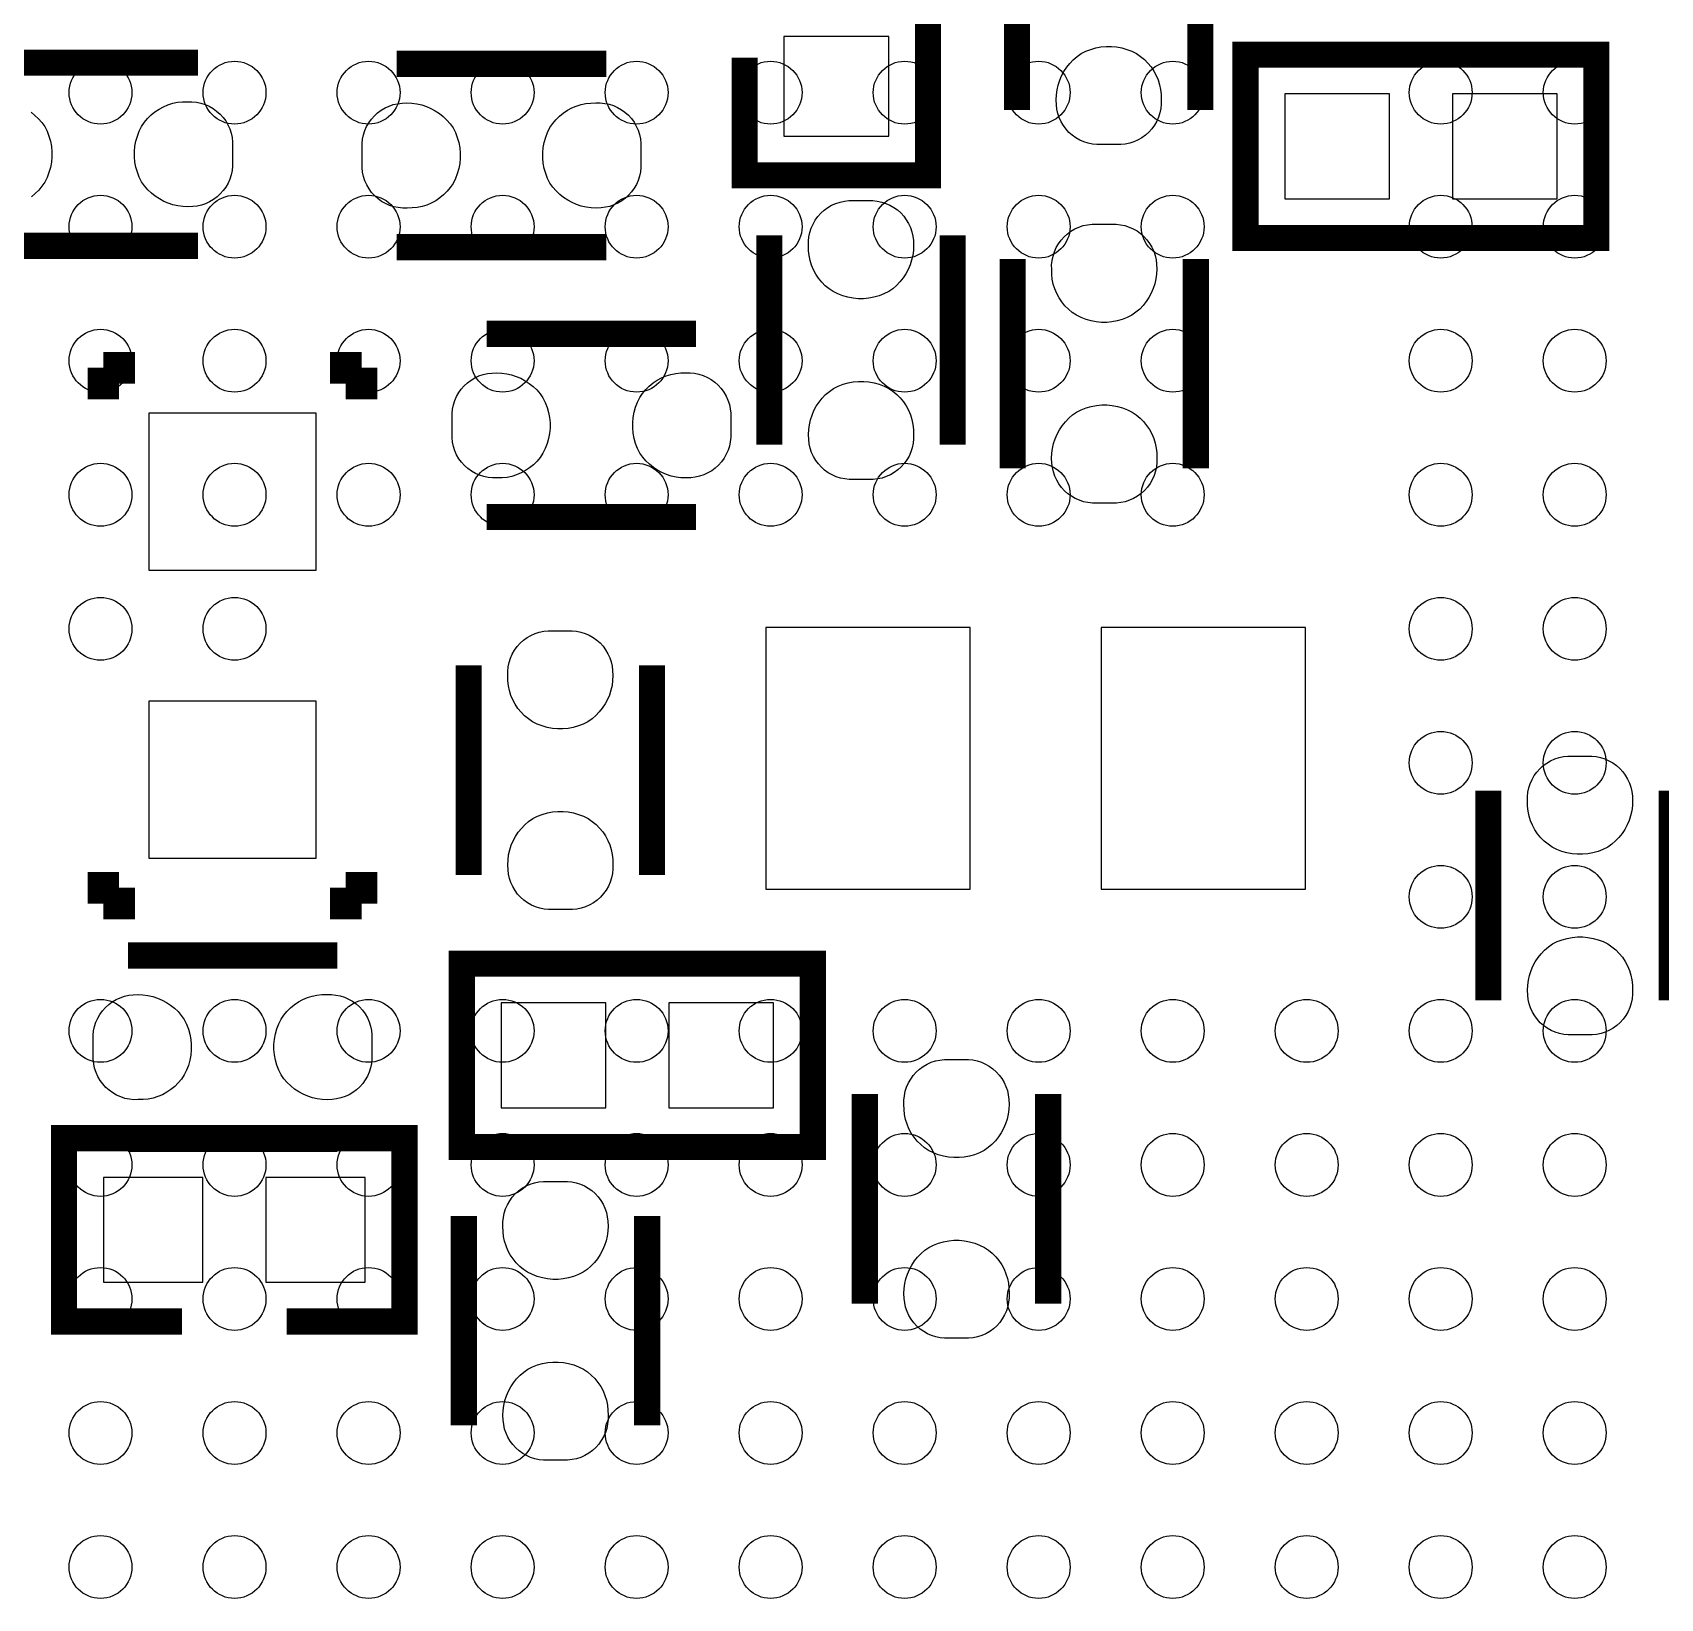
# Model space of a CAD drawing. Extents: x -0.1 to 50, y -4 to 55.
# Drawn here: x 20.35 to 28.24, y 18.42 to 26.01 of the extents above; entities that cross this region are included whole.
import ezdxf

# ---------------------------------------------------------------- set-up
doc = ezdxf.new("R2010")
doc.units = 0
for name, color, linetype in [('PG_ASSEMBLY_BOTTOM', 40, 'CONTINUOUS'), ('PIN_BOTTOM', 242, 'CONTINUOUS'), ('PIN_TOP', 84, 'CONTINUOUS')]:
    doc.layers.add(name, color=color, linetype=linetype)

msp = doc.modelspace()

# ---------------------------------------------------------------- linework, layer by layer
at = {"layer": 'PG_ASSEMBLY_BOTTOM'}
for points, const_width in [([(23.802848, 25.89149), (23.802848, 25.31999), (24.691848, 25.31999), (24.691848, 26.97099), (23.802848, 26.97099), (23.802848, 26.39949)], 0.127), ([(25.123648, 26.653236), (25.123648, 25.637236)], 0.127), ([(26.012648, 25.637236), (26.012648, 26.653236)], 0.127), ([(21.150834, 25.866852), (20.134834, 25.866852)], 0.127), ([(23.131272, 25.860756), (22.115272, 25.860756)], 0.127), ([(27.933396, 25.01646), (27.933396, 25.90546), (26.231596, 25.90546), (26.231596, 25.01646), (27.933396, 25.01646)], 0.127), ([(20.134834, 24.977852), (21.150834, 24.977852)], 0.127), ([(22.115272, 24.971756), (23.131272, 24.971756)], 0.127), ([(23.922482, 25.029414), (23.922482, 24.013414)], 0.127), ([(24.811482, 24.013414), (24.811482, 25.029414)], 0.127), ([(25.102058, 24.91486), (25.102058, 23.89886)], 0.127), ([(25.991058, 23.89886), (25.991058, 24.91486)], 0.127), ([(23.567136, 24.551894), (22.551136, 24.551894)], 0.127), ([(20.692618, 24.386794), (20.692618, 24.234394)], 0.1524), ([(20.845018, 24.386794), (20.692618, 24.386794)], 0.1524), ([(21.79193, 24.386794), (21.94433, 24.386794)], 0.1524), ([(21.94433, 24.386794), (21.94433, 24.234394)], 0.1524), ([(22.551136, 23.662894), (23.567136, 23.662894)], 0.127), ([(22.464014, 22.943566), (22.464014, 21.927566)], 0.127), ([(23.353014, 21.927566), (23.353014, 22.943566)], 0.127), ([(27.409648, 22.33549), (27.409648, 21.31949)], 0.127), ([(28.298648, 21.31949), (28.298648, 22.33549)], 0.127), ([(20.692618, 21.788882), (20.692618, 21.941282)], 0.1524), ([(21.94433, 21.788882), (21.94433, 21.941282)], 0.1524), ([(20.845018, 21.788882), (20.692618, 21.788882)], 0.1524), ([(21.79193, 21.788882), (21.94433, 21.788882)], 0.1524), ([(21.826982, 21.536914), (20.810982, 21.536914)], 0.127), ([(22.431248, 21.49729), (22.431248, 20.60829), (24.133048, 20.60829), (24.133048, 21.49729), (22.431248, 21.49729)], 0.127), ([(24.385524, 20.864322), (24.385524, 19.848322)], 0.127), ([(25.274524, 19.848322), (25.274524, 20.864322)], 0.127), ([(21.58111, 19.761962), (22.15261, 19.761962), (22.15261, 20.650962), (20.50161, 20.650962), (20.50161, 19.761962), (21.07311, 19.761962)], 0.127), ([(20.810982, 20.647914), (21.826982, 20.647914)], 0.127), ([(22.440646, 20.273518), (22.440646, 19.257518)], 0.127), ([(23.329646, 19.257518), (23.329646, 20.273518)], 0.127)]:
    msp.add_lwpolyline(points, dxfattribs=dict(at, const_width=const_width))
at = {"layer": 'PIN_BOTTOM'}
for points in [[(24.501348, 25.99309), (23.993348, 25.99309), (23.993348, 25.51049), (24.501348, 25.51049)], [(25.314402, 25.662636), (25.313132, 25.686766), (25.314402, 25.710642), (25.31745, 25.734518), (25.322784, 25.75814), (25.330404, 25.781), (25.339802, 25.803098), (25.351232, 25.82418), (25.36444, 25.844246), (25.37968, 25.863042), (25.39619, 25.880568), (25.414478, 25.896316), (25.434036, 25.910286), (25.456896, 25.921716), (25.480772, 25.93086), (25.50541, 25.937718), (25.530556, 25.942544), (25.555956, 25.94483), (25.581356, 25.94483), (25.606756, 25.942544), (25.631902, 25.937718), (25.65654, 25.93086), (25.680416, 25.921716), (25.703276, 25.910286), (25.723088, 25.896824), (25.74163, 25.881584), (25.758648, 25.864566), (25.773888, 25.84577), (25.78735, 25.825958), (25.79878, 25.804622), (25.808178, 25.782524), (25.81529, 25.759664), (25.820116, 25.736042), (25.822656, 25.712166), (25.82291, 25.688036), (25.823164, 25.666192), (25.820878, 25.644602), (25.81656, 25.623266), (25.809956, 25.602692), (25.801066, 25.582626), (25.790398, 25.56383), (25.777698, 25.546304), (25.76322, 25.530048), (25.746964, 25.515316), (25.729438, 25.502616), (25.710642, 25.491694), (25.69083, 25.482804), (25.670002, 25.475946), (25.648666, 25.471628), (25.627076, 25.469342), (25.51049, 25.469342), (25.489154, 25.471374), (25.468072, 25.475946), (25.447498, 25.48255), (25.42794, 25.491186), (25.409144, 25.501854), (25.391618, 25.5143), (25.375616, 25.528524), (25.361138, 25.544526), (25.348438, 25.561798), (25.337516, 25.58034), (25.328372, 25.599898), (25.321514, 25.620218), (25.316942, 25.6413)], [(21.125434, 25.168606), (21.101304, 25.167336), (21.077428, 25.168606), (21.053552, 25.171654), (21.02993, 25.176988), (21.00707, 25.184608), (20.984972, 25.194006), (20.96389, 25.205436), (20.943824, 25.218644), (20.925028, 25.233884), (20.907502, 25.250394), (20.891754, 25.268682), (20.877784, 25.28824), (20.866354, 25.3111), (20.85721, 25.334976), (20.850352, 25.359614), (20.845526, 25.38476), (20.84324, 25.41016), (20.84324, 25.43556), (20.845526, 25.46096), (20.850352, 25.486106), (20.85721, 25.510744), (20.866354, 25.53462), (20.877784, 25.55748), (20.891246, 25.577292), (20.906486, 25.595834), (20.923504, 25.612852), (20.9423, 25.628092), (20.962112, 25.641554), (20.983448, 25.652984), (21.005546, 25.662382), (21.028406, 25.669494), (21.052028, 25.67432), (21.075904, 25.67686), (21.100034, 25.677114), (21.121878, 25.677368), (21.143468, 25.675082), (21.164804, 25.670764), (21.185378, 25.66416), (21.205444, 25.65527), (21.22424, 25.644602), (21.241766, 25.631902), (21.258022, 25.617424), (21.272754, 25.601168), (21.285454, 25.583642), (21.296376, 25.564846), (21.305266, 25.545034), (21.312124, 25.524206), (21.316442, 25.50287), (21.318728, 25.48128), (21.318728, 25.364694), (21.316696, 25.343358), (21.312124, 25.322276), (21.30552, 25.301702), (21.296884, 25.282144), (21.286216, 25.263348), (21.27377, 25.245822), (21.259546, 25.22982), (21.243544, 25.215342), (21.226272, 25.202642), (21.20773, 25.19172), (21.188172, 25.182576), (21.167852, 25.175718), (21.14677, 25.171146)], [(22.140672, 25.670002), (22.164802, 25.671272), (22.188678, 25.670002), (22.212554, 25.666954), (22.236176, 25.66162), (22.259036, 25.654), (22.281134, 25.644602), (22.302216, 25.633172), (22.322282, 25.619964), (22.341078, 25.604724), (22.358604, 25.588214), (22.374352, 25.569926), (22.388322, 25.550368), (22.399752, 25.527508), (22.408896, 25.503632), (22.415754, 25.478994), (22.42058, 25.453848), (22.422866, 25.428448), (22.422866, 25.403048), (22.42058, 25.377648), (22.415754, 25.352502), (22.408896, 25.327864), (22.399752, 25.303988), (22.388322, 25.281128), (22.37486, 25.261316), (22.35962, 25.242774), (22.342602, 25.225756), (22.323806, 25.210516), (22.303994, 25.197054), (22.282658, 25.185624), (22.26056, 25.176226), (22.2377, 25.169114), (22.214078, 25.164288), (22.190202, 25.161748), (22.166072, 25.161494), (22.144228, 25.16124), (22.122638, 25.163526), (22.101302, 25.167844), (22.080728, 25.174448), (22.060662, 25.183338), (22.041866, 25.194006), (22.02434, 25.206706), (22.008084, 25.221184), (21.993352, 25.23744), (21.980652, 25.254966), (21.96973, 25.273762), (21.96084, 25.293574), (21.953982, 25.314402), (21.949664, 25.335738), (21.947378, 25.357328), (21.947378, 25.473914), (21.94941, 25.49525), (21.953982, 25.516332), (21.960586, 25.536906), (21.969222, 25.556464), (21.97989, 25.57526), (21.992336, 25.592786), (22.00656, 25.608788), (22.022562, 25.623266), (22.039834, 25.635966), (22.058376, 25.646888), (22.077934, 25.656032), (22.098254, 25.66289), (22.119336, 25.667462)], [(23.105872, 25.16251), (23.081742, 25.16124), (23.057866, 25.16251), (23.03399, 25.165558), (23.010368, 25.170892), (22.987508, 25.178512), (22.96541, 25.18791), (22.944328, 25.19934), (22.924262, 25.212548), (22.905466, 25.227788), (22.88794, 25.244298), (22.872192, 25.262586), (22.858222, 25.282144), (22.846792, 25.305004), (22.837648, 25.32888), (22.83079, 25.353518), (22.825964, 25.378664), (22.823678, 25.404064), (22.823678, 25.429464), (22.825964, 25.454864), (22.83079, 25.48001), (22.837648, 25.504648), (22.846792, 25.528524), (22.858222, 25.551384), (22.871684, 25.571196), (22.886924, 25.589738), (22.903942, 25.606756), (22.922738, 25.621996), (22.94255, 25.635458), (22.963886, 25.646888), (22.985984, 25.656286), (23.008844, 25.663398), (23.032466, 25.668224), (23.056342, 25.670764), (23.080472, 25.671018), (23.102316, 25.671272), (23.123906, 25.668986), (23.145242, 25.664668), (23.165816, 25.658064), (23.185882, 25.649174), (23.204678, 25.638506), (23.222204, 25.625806), (23.23846, 25.611328), (23.253192, 25.595072), (23.265892, 25.577546), (23.276814, 25.55875), (23.285704, 25.538938), (23.292562, 25.51811), (23.29688, 25.496774), (23.299166, 25.475184), (23.299166, 25.358598), (23.297134, 25.337262), (23.292562, 25.31618), (23.285958, 25.295606), (23.277322, 25.276048), (23.266654, 25.257252), (23.254208, 25.239726), (23.239984, 25.223724), (23.223982, 25.209246), (23.20671, 25.196546), (23.188168, 25.185624), (23.16861, 25.17648), (23.14829, 25.169622), (23.127208, 25.16505)], [(26.422096, 25.71496), (26.422096, 25.20696), (26.930096, 25.20696), (26.930096, 25.71496)], [(27.234896, 25.71496), (27.234896, 25.20696), (27.742896, 25.20696), (27.742896, 25.71496)], [(24.620728, 25.004014), (24.621998, 24.979884), (24.620728, 24.956008), (24.61768, 24.932132), (24.612346, 24.90851), (24.604726, 24.88565), (24.595328, 24.863552), (24.583898, 24.84247), (24.57069, 24.822404), (24.55545, 24.803608), (24.53894, 24.786082), (24.520652, 24.770334), (24.501094, 24.756364), (24.478234, 24.744934), (24.454358, 24.73579), (24.42972, 24.728932), (24.404574, 24.724106), (24.379174, 24.72182), (24.353774, 24.72182), (24.328374, 24.724106), (24.303228, 24.728932), (24.27859, 24.73579), (24.254714, 24.744934), (24.231854, 24.756364), (24.212042, 24.769826), (24.1935, 24.785066), (24.176482, 24.802084), (24.161242, 24.82088), (24.14778, 24.840692), (24.13635, 24.862028), (24.126952, 24.884126), (24.11984, 24.906986), (24.115014, 24.930608), (24.112474, 24.954484), (24.11222, 24.978614), (24.111966, 25.000458), (24.114252, 25.022048), (24.11857, 25.043384), (24.125174, 25.063958), (24.134064, 25.084024), (24.144732, 25.10282), (24.157432, 25.120346), (24.17191, 25.136602), (24.188166, 25.151334), (24.205692, 25.164034), (24.224488, 25.174956), (24.2443, 25.183846), (24.265128, 25.190704), (24.286464, 25.195022), (24.308054, 25.197308), (24.42464, 25.197308), (24.445976, 25.195276), (24.467058, 25.190704), (24.487632, 25.1841), (24.50719, 25.175464), (24.525986, 25.164796), (24.543512, 25.15235), (24.559514, 25.138126), (24.573992, 25.122124), (24.586692, 25.104852), (24.597614, 25.08631), (24.606758, 25.066752), (24.613616, 25.046432), (24.618188, 25.02535)], [(25.800304, 24.88946), (25.801574, 24.86533), (25.800304, 24.841454), (25.797256, 24.817578), (25.791922, 24.793956), (25.784302, 24.771096), (25.774904, 24.748998), (25.763474, 24.727916), (25.750266, 24.70785), (25.735026, 24.689054), (25.718516, 24.671528), (25.700228, 24.65578), (25.68067, 24.64181), (25.65781, 24.63038), (25.633934, 24.621236), (25.609296, 24.614378), (25.58415, 24.609552), (25.55875, 24.607266), (25.53335, 24.607266), (25.50795, 24.609552), (25.482804, 24.614378), (25.458166, 24.621236), (25.43429, 24.63038), (25.41143, 24.64181), (25.391618, 24.655272), (25.373076, 24.670512), (25.356058, 24.68753), (25.340818, 24.706326), (25.327356, 24.726138), (25.315926, 24.747474), (25.306528, 24.769572), (25.299416, 24.792432), (25.29459, 24.816054), (25.29205, 24.83993), (25.291796, 24.86406), (25.291542, 24.885904), (25.293828, 24.907494), (25.298146, 24.92883), (25.30475, 24.949404), (25.31364, 24.96947), (25.324308, 24.988266), (25.337008, 25.005792), (25.351486, 25.022048), (25.367742, 25.03678), (25.385268, 25.04948), (25.404064, 25.060402), (25.423876, 25.069292), (25.444704, 25.07615), (25.46604, 25.080468), (25.48763, 25.082754), (25.604216, 25.082754), (25.625552, 25.080722), (25.646634, 25.07615), (25.667208, 25.069546), (25.686766, 25.06091), (25.705562, 25.050242), (25.723088, 25.037796), (25.73909, 25.023572), (25.753568, 25.00757), (25.766268, 24.990298), (25.77719, 24.971756), (25.786334, 24.952198), (25.793192, 24.931878), (25.797764, 24.910796)], [(22.576536, 24.36114), (22.600666, 24.36241), (22.624542, 24.36114), (22.648418, 24.358092), (22.67204, 24.352758), (22.6949, 24.345138), (22.716998, 24.33574), (22.73808, 24.32431), (22.758146, 24.311102), (22.776942, 24.295862), (22.794468, 24.279352), (22.810216, 24.261064), (22.824186, 24.241506), (22.835616, 24.218646), (22.84476, 24.19477), (22.851618, 24.170132), (22.856444, 24.144986), (22.85873, 24.119586), (22.85873, 24.094186), (22.856444, 24.068786), (22.851618, 24.04364), (22.84476, 24.019002), (22.835616, 23.995126), (22.824186, 23.972266), (22.810724, 23.952454), (22.795484, 23.933912), (22.778466, 23.916894), (22.75967, 23.901654), (22.739858, 23.888192), (22.718522, 23.876762), (22.696424, 23.867364), (22.673564, 23.860252), (22.649942, 23.855426), (22.626066, 23.852886), (22.601936, 23.852632), (22.580092, 23.852378), (22.558502, 23.854664), (22.537166, 23.858982), (22.516592, 23.865586), (22.496526, 23.874476), (22.47773, 23.885144), (22.460204, 23.897844), (22.443948, 23.912322), (22.429216, 23.928578), (22.416516, 23.946104), (22.405594, 23.9649), (22.396704, 23.984712), (22.389846, 24.00554), (22.385528, 24.026876), (22.383242, 24.048466), (22.383242, 24.165052), (22.385274, 24.186388), (22.389846, 24.20747), (22.39645, 24.228044), (22.405086, 24.247602), (22.415754, 24.266398), (22.4282, 24.283924), (22.442424, 24.299926), (22.458426, 24.314404), (22.475698, 24.327104), (22.49424, 24.338026), (22.513798, 24.34717), (22.534118, 24.354028), (22.5552, 24.3586)], [(23.541736, 23.853648), (23.517606, 23.852378), (23.49373, 23.853648), (23.469854, 23.856696), (23.446232, 23.86203), (23.423372, 23.86965), (23.401274, 23.879048), (23.380192, 23.890478), (23.360126, 23.903686), (23.34133, 23.918926), (23.323804, 23.935436), (23.308056, 23.953724), (23.294086, 23.973282), (23.282656, 23.996142), (23.273512, 24.020018), (23.266654, 24.044656), (23.261828, 24.069802), (23.259542, 24.095202), (23.259542, 24.120602), (23.261828, 24.146002), (23.266654, 24.171148), (23.273512, 24.195786), (23.282656, 24.219662), (23.294086, 24.242522), (23.307548, 24.262334), (23.322788, 24.280876), (23.339806, 24.297894), (23.358602, 24.313134), (23.378414, 24.326596), (23.39975, 24.338026), (23.421848, 24.347424), (23.444708, 24.354536), (23.46833, 24.359362), (23.492206, 24.361902), (23.516336, 24.362156), (23.53818, 24.36241), (23.55977, 24.360124), (23.581106, 24.355806), (23.60168, 24.349202), (23.621746, 24.340312), (23.640542, 24.329644), (23.658068, 24.316944), (23.674324, 24.302466), (23.689056, 24.28621), (23.701756, 24.268684), (23.712678, 24.249888), (23.721568, 24.230076), (23.728426, 24.209248), (23.732744, 24.187912), (23.73503, 24.166322), (23.73503, 24.049736), (23.732998, 24.0284), (23.728426, 24.007318), (23.721822, 23.986744), (23.713186, 23.967186), (23.702518, 23.94839), (23.690072, 23.930864), (23.675848, 23.914862), (23.659846, 23.900384), (23.642574, 23.887684), (23.624032, 23.876762), (23.604474, 23.867618), (23.584154, 23.86076), (23.563072, 23.856188)], [(24.113236, 24.038814), (24.111966, 24.062944), (24.113236, 24.08682), (24.116284, 24.110696), (24.121618, 24.134318), (24.129238, 24.157178), (24.138636, 24.179276), (24.150066, 24.200358), (24.163274, 24.220424), (24.178514, 24.23922), (24.195024, 24.256746), (24.213312, 24.272494), (24.23287, 24.286464), (24.25573, 24.297894), (24.279606, 24.307038), (24.304244, 24.313896), (24.32939, 24.318722), (24.35479, 24.321008), (24.38019, 24.321008), (24.40559, 24.318722), (24.430736, 24.313896), (24.455374, 24.307038), (24.47925, 24.297894), (24.50211, 24.286464), (24.521922, 24.273002), (24.540464, 24.257762), (24.557482, 24.240744), (24.572722, 24.221948), (24.586184, 24.202136), (24.597614, 24.1808), (24.607012, 24.158702), (24.614124, 24.135842), (24.61895, 24.11222), (24.62149, 24.088344), (24.621744, 24.064214), (24.621998, 24.04237), (24.619712, 24.02078), (24.615394, 23.999444), (24.60879, 23.97887), (24.5999, 23.958804), (24.589232, 23.940008), (24.576532, 23.922482), (24.562054, 23.906226), (24.545798, 23.891494), (24.528272, 23.878794), (24.509476, 23.867872), (24.489664, 23.858982), (24.468836, 23.852124), (24.4475, 23.847806), (24.42591, 23.84552), (24.309324, 23.84552), (24.287988, 23.847552), (24.266906, 23.852124), (24.246332, 23.858728), (24.226774, 23.867364), (24.207978, 23.878032), (24.190452, 23.890478), (24.17445, 23.904702), (24.159972, 23.920704), (24.147272, 23.937976), (24.13635, 23.956518), (24.127206, 23.976076), (24.120348, 23.996396), (24.115776, 24.017478)], [(21.724874, 24.167338), (20.912074, 24.167338), (20.912074, 23.405338), (21.724874, 23.405338)], [(25.292812, 23.92426), (25.291542, 23.94839), (25.292812, 23.972266), (25.29586, 23.996142), (25.301194, 24.019764), (25.308814, 24.042624), (25.318212, 24.064722), (25.329642, 24.085804), (25.34285, 24.10587), (25.35809, 24.124666), (25.3746, 24.142192), (25.392888, 24.15794), (25.412446, 24.17191), (25.435306, 24.18334), (25.459182, 24.192484), (25.48382, 24.199342), (25.508966, 24.204168), (25.534366, 24.206454), (25.559766, 24.206454), (25.585166, 24.204168), (25.610312, 24.199342), (25.63495, 24.192484), (25.658826, 24.18334), (25.681686, 24.17191), (25.701498, 24.158448), (25.72004, 24.143208), (25.737058, 24.12619), (25.752298, 24.107394), (25.76576, 24.087582), (25.77719, 24.066246), (25.786588, 24.044148), (25.7937, 24.021288), (25.798526, 23.997666), (25.801066, 23.97379), (25.80132, 23.94966), (25.801574, 23.927816), (25.799288, 23.906226), (25.79497, 23.88489), (25.788366, 23.864316), (25.779476, 23.84425), (25.768808, 23.825454), (25.756108, 23.807928), (25.74163, 23.791672), (25.725374, 23.77694), (25.707848, 23.76424), (25.689052, 23.753318), (25.66924, 23.744428), (25.648412, 23.73757), (25.627076, 23.733252), (25.605486, 23.730966), (25.4889, 23.730966), (25.467564, 23.732998), (25.446482, 23.73757), (25.425908, 23.744174), (25.40635, 23.75281), (25.387554, 23.763478), (25.370028, 23.775924), (25.354026, 23.790148), (25.339548, 23.80615), (25.326848, 23.823422), (25.315926, 23.841964), (25.306782, 23.861522), (25.299924, 23.881842), (25.295352, 23.902924)], [(23.16226, 22.918166), (23.16353, 22.894036), (23.16226, 22.87016), (23.159212, 22.846284), (23.153878, 22.822662), (23.146258, 22.799802), (23.13686, 22.777704), (23.12543, 22.756622), (23.112222, 22.736556), (23.096982, 22.71776), (23.080472, 22.700234), (23.062184, 22.684486), (23.042626, 22.670516), (23.019766, 22.659086), (22.99589, 22.649942), (22.971252, 22.643084), (22.946106, 22.638258), (22.920706, 22.635972), (22.895306, 22.635972), (22.869906, 22.638258), (22.84476, 22.643084), (22.820122, 22.649942), (22.796246, 22.659086), (22.773386, 22.670516), (22.753574, 22.683978), (22.735032, 22.699218), (22.718014, 22.716236), (22.702774, 22.735032), (22.689312, 22.754844), (22.677882, 22.77618), (22.668484, 22.798278), (22.661372, 22.821138), (22.656546, 22.84476), (22.654006, 22.868636), (22.653752, 22.892766), (22.653498, 22.91461), (22.655784, 22.9362), (22.660102, 22.957536), (22.666706, 22.97811), (22.675596, 22.998176), (22.686264, 23.016972), (22.698964, 23.034498), (22.713442, 23.050754), (22.729698, 23.065486), (22.747224, 23.078186), (22.76602, 23.089108), (22.785832, 23.097998), (22.80666, 23.104856), (22.827996, 23.109174), (22.849586, 23.11146), (22.966172, 23.11146), (22.987508, 23.109428), (23.00859, 23.104856), (23.029164, 23.098252), (23.048722, 23.089616), (23.067518, 23.078948), (23.085044, 23.066502), (23.101046, 23.052278), (23.115524, 23.036276), (23.128224, 23.019004), (23.139146, 23.000462), (23.14829, 22.980904), (23.155148, 22.960584), (23.15972, 22.939502)], [(23.905972, 23.12797), (23.905972, 21.85797), (24.896572, 21.85797), (24.896572, 23.12797)], [(25.531572, 23.12797), (25.531572, 21.85797), (26.522172, 21.85797), (26.522172, 23.12797)], [(21.724874, 22.770338), (20.912074, 22.770338), (20.912074, 22.008338), (21.724874, 22.008338)], [(28.107894, 22.31009), (28.109164, 22.28596), (28.107894, 22.262084), (28.104846, 22.238208), (28.099512, 22.214586), (28.091892, 22.191726), (28.082494, 22.169628), (28.071064, 22.148546), (28.057856, 22.12848), (28.042616, 22.109684), (28.026106, 22.092158), (28.007818, 22.07641), (27.98826, 22.06244), (27.9654, 22.05101), (27.941524, 22.041866), (27.916886, 22.035008), (27.89174, 22.030182), (27.86634, 22.027896), (27.84094, 22.027896), (27.81554, 22.030182), (27.790394, 22.035008), (27.765756, 22.041866), (27.74188, 22.05101), (27.71902, 22.06244), (27.699208, 22.075902), (27.680666, 22.091142), (27.663648, 22.10816), (27.648408, 22.126956), (27.634946, 22.146768), (27.623516, 22.168104), (27.614118, 22.190202), (27.607006, 22.213062), (27.60218, 22.236684), (27.59964, 22.26056), (27.599386, 22.28469), (27.599132, 22.306534), (27.601418, 22.328124), (27.605736, 22.34946), (27.61234, 22.370034), (27.62123, 22.3901), (27.631898, 22.408896), (27.644598, 22.426422), (27.659076, 22.442678), (27.675332, 22.45741), (27.692858, 22.47011), (27.711654, 22.481032), (27.731466, 22.489922), (27.752294, 22.49678), (27.77363, 22.501098), (27.79522, 22.503384), (27.911806, 22.503384), (27.933142, 22.501352), (27.954224, 22.49678), (27.974798, 22.490176), (27.994356, 22.48154), (28.013152, 22.470872), (28.030678, 22.458426), (28.04668, 22.444202), (28.061158, 22.4282), (28.073858, 22.410928), (28.08478, 22.392386), (28.093924, 22.372828), (28.100782, 22.352508), (28.105354, 22.331426)], [(22.654768, 21.952966), (22.653498, 21.977096), (22.654768, 22.000972), (22.657816, 22.024848), (22.66315, 22.04847), (22.67077, 22.07133), (22.680168, 22.093428), (22.691598, 22.11451), (22.704806, 22.134576), (22.720046, 22.153372), (22.736556, 22.170898), (22.754844, 22.186646), (22.774402, 22.200616), (22.797262, 22.212046), (22.821138, 22.22119), (22.845776, 22.228048), (22.870922, 22.232874), (22.896322, 22.23516), (22.921722, 22.23516), (22.947122, 22.232874), (22.972268, 22.228048), (22.996906, 22.22119), (23.020782, 22.212046), (23.043642, 22.200616), (23.063454, 22.187154), (23.081996, 22.171914), (23.099014, 22.154896), (23.114254, 22.1361), (23.127716, 22.116288), (23.139146, 22.094952), (23.148544, 22.072854), (23.155656, 22.049994), (23.160482, 22.026372), (23.163022, 22.002496), (23.163276, 21.978366), (23.16353, 21.956522), (23.161244, 21.934932), (23.156926, 21.913596), (23.150322, 21.893022), (23.141432, 21.872956), (23.130764, 21.85416), (23.118064, 21.836634), (23.103586, 21.820378), (23.08733, 21.805646), (23.069804, 21.792946), (23.051008, 21.782024), (23.031196, 21.773134), (23.010368, 21.766276), (22.989032, 21.761958), (22.967442, 21.759672), (22.850856, 21.759672), (22.82952, 21.761704), (22.808438, 21.766276), (22.787864, 21.77288), (22.768306, 21.781516), (22.74951, 21.792184), (22.731984, 21.80463), (22.715982, 21.818854), (22.701504, 21.834856), (22.688804, 21.852128), (22.677882, 21.87067), (22.668738, 21.890228), (22.66188, 21.910548), (22.657308, 21.93163)], [(27.600402, 21.34489), (27.599132, 21.36902), (27.600402, 21.392896), (27.60345, 21.416772), (27.608784, 21.440394), (27.616404, 21.463254), (27.625802, 21.485352), (27.637232, 21.506434), (27.65044, 21.5265), (27.66568, 21.545296), (27.68219, 21.562822), (27.700478, 21.57857), (27.720036, 21.59254), (27.742896, 21.60397), (27.766772, 21.613114), (27.79141, 21.619972), (27.816556, 21.624798), (27.841956, 21.627084), (27.867356, 21.627084), (27.892756, 21.624798), (27.917902, 21.619972), (27.94254, 21.613114), (27.966416, 21.60397), (27.989276, 21.59254), (28.009088, 21.579078), (28.02763, 21.563838), (28.044648, 21.54682), (28.059888, 21.528024), (28.07335, 21.508212), (28.08478, 21.486876), (28.094178, 21.464778), (28.10129, 21.441918), (28.106116, 21.418296), (28.108656, 21.39442), (28.10891, 21.37029), (28.109164, 21.348446), (28.106878, 21.326856), (28.10256, 21.30552), (28.095956, 21.284946), (28.087066, 21.26488), (28.076398, 21.246084), (28.063698, 21.228558), (28.04922, 21.212302), (28.032964, 21.19757), (28.015438, 21.18487), (27.996642, 21.173948), (27.97683, 21.165058), (27.956002, 21.1582), (27.934666, 21.153882), (27.913076, 21.151596), (27.79649, 21.151596), (27.775154, 21.153628), (27.754072, 21.1582), (27.733498, 21.164804), (27.71394, 21.17344), (27.695144, 21.184108), (27.677618, 21.196554), (27.661616, 21.210778), (27.647138, 21.22678), (27.634438, 21.244052), (27.623516, 21.262594), (27.614372, 21.282152), (27.607514, 21.302472), (27.602942, 21.323554)], [(20.836382, 21.34616), (20.860512, 21.34743), (20.884388, 21.34616), (20.908264, 21.343112), (20.931886, 21.337778), (20.954746, 21.330158), (20.976844, 21.32076), (20.997926, 21.30933), (21.017992, 21.296122), (21.036788, 21.280882), (21.054314, 21.264372), (21.070062, 21.246084), (21.084032, 21.226526), (21.095462, 21.203666), (21.104606, 21.17979), (21.111464, 21.155152), (21.11629, 21.130006), (21.118576, 21.104606), (21.118576, 21.079206), (21.11629, 21.053806), (21.111464, 21.02866), (21.104606, 21.004022), (21.095462, 20.980146), (21.084032, 20.957286), (21.07057, 20.937474), (21.05533, 20.918932), (21.038312, 20.901914), (21.019516, 20.886674), (20.999704, 20.873212), (20.978368, 20.861782), (20.95627, 20.852384), (20.93341, 20.845272), (20.909788, 20.840446), (20.885912, 20.837906), (20.861782, 20.837652), (20.839938, 20.837398), (20.818348, 20.839684), (20.797012, 20.844002), (20.776438, 20.850606), (20.756372, 20.859496), (20.737576, 20.870164), (20.72005, 20.882864), (20.703794, 20.897342), (20.689062, 20.913598), (20.676362, 20.931124), (20.66544, 20.94992), (20.65655, 20.969732), (20.649692, 20.99056), (20.645374, 21.011896), (20.643088, 21.033486), (20.643088, 21.150072), (20.64512, 21.171408), (20.649692, 21.19249), (20.656296, 21.213064), (20.664932, 21.232622), (20.6756, 21.251418), (20.688046, 21.268944), (20.70227, 21.284946), (20.718272, 21.299424), (20.735544, 21.312124), (20.754086, 21.323046), (20.773644, 21.33219), (20.793964, 21.339048), (20.815046, 21.34362)], [(21.801582, 20.838668), (21.777452, 20.837398), (21.753576, 20.838668), (21.7297, 20.841716), (21.706078, 20.84705), (21.683218, 20.85467), (21.66112, 20.864068), (21.640038, 20.875498), (21.619972, 20.888706), (21.601176, 20.903946), (21.58365, 20.920456), (21.567902, 20.938744), (21.553932, 20.958302), (21.542502, 20.981162), (21.533358, 21.005038), (21.5265, 21.029676), (21.521674, 21.054822), (21.519388, 21.080222), (21.519388, 21.105622), (21.521674, 21.131022), (21.5265, 21.156168), (21.533358, 21.180806), (21.542502, 21.204682), (21.553932, 21.227542), (21.567394, 21.247354), (21.582634, 21.265896), (21.599652, 21.282914), (21.618448, 21.298154), (21.63826, 21.311616), (21.659596, 21.323046), (21.681694, 21.332444), (21.704554, 21.339556), (21.728176, 21.344382), (21.752052, 21.346922), (21.776182, 21.347176), (21.798026, 21.34743), (21.819616, 21.345144), (21.840952, 21.340826), (21.861526, 21.334222), (21.881592, 21.325332), (21.900388, 21.314664), (21.917914, 21.301964), (21.93417, 21.287486), (21.948902, 21.27123), (21.961602, 21.253704), (21.972524, 21.234908), (21.981414, 21.215096), (21.988272, 21.194268), (21.99259, 21.172932), (21.994876, 21.151342), (21.994876, 21.034756), (21.992844, 21.01342), (21.988272, 20.992338), (21.981668, 20.971764), (21.973032, 20.952206), (21.962364, 20.93341), (21.949918, 20.915884), (21.935694, 20.899882), (21.919692, 20.885404), (21.90242, 20.872704), (21.883878, 20.861782), (21.86432, 20.852638), (21.844, 20.84578), (21.822918, 20.841208)], [(23.129748, 20.79879), (23.129748, 21.30679), (22.621748, 21.30679), (22.621748, 20.79879)], [(23.942548, 20.79879), (23.942548, 21.30679), (23.434548, 21.30679), (23.434548, 20.79879)], [(25.08377, 20.838922), (25.08504, 20.814792), (25.08377, 20.790916), (25.080722, 20.76704), (25.075388, 20.743418), (25.067768, 20.720558), (25.05837, 20.69846), (25.04694, 20.677378), (25.033732, 20.657312), (25.018492, 20.638516), (25.001982, 20.62099), (24.983694, 20.605242), (24.964136, 20.591272), (24.941276, 20.579842), (24.9174, 20.570698), (24.892762, 20.56384), (24.867616, 20.559014), (24.842216, 20.556728), (24.816816, 20.556728), (24.791416, 20.559014), (24.76627, 20.56384), (24.741632, 20.570698), (24.717756, 20.579842), (24.694896, 20.591272), (24.675084, 20.604734), (24.656542, 20.619974), (24.639524, 20.636992), (24.624284, 20.655788), (24.610822, 20.6756), (24.599392, 20.696936), (24.589994, 20.719034), (24.582882, 20.741894), (24.578056, 20.765516), (24.575516, 20.789392), (24.575262, 20.813522), (24.575008, 20.835366), (24.577294, 20.856956), (24.581612, 20.878292), (24.588216, 20.898866), (24.597106, 20.918932), (24.607774, 20.937728), (24.620474, 20.955254), (24.634952, 20.97151), (24.651208, 20.986242), (24.668734, 20.998942), (24.68753, 21.009864), (24.707342, 21.018754), (24.72817, 21.025612), (24.749506, 21.02993), (24.771096, 21.032216), (24.887682, 21.032216), (24.909018, 21.030184), (24.9301, 21.025612), (24.950674, 21.019008), (24.970232, 21.010372), (24.989028, 20.999704), (25.006554, 20.987258), (25.022556, 20.973034), (25.037034, 20.957032), (25.049734, 20.93976), (25.060656, 20.921218), (25.0698, 20.90166), (25.076658, 20.88134), (25.08123, 20.860258)], [(20.69211, 20.460462), (20.69211, 19.952462), (21.17471, 19.952462), (21.17471, 20.460462)], [(21.47951, 20.460462), (21.47951, 19.952462), (21.96211, 19.952462), (21.96211, 20.460462)], [(23.138892, 20.248118), (23.140162, 20.223988), (23.138892, 20.200112), (23.135844, 20.176236), (23.13051, 20.152614), (23.12289, 20.129754), (23.113492, 20.107656), (23.102062, 20.086574), (23.088854, 20.066508), (23.073614, 20.047712), (23.057104, 20.030186), (23.038816, 20.014438), (23.019258, 20.000468), (22.996398, 19.989038), (22.972522, 19.979894), (22.947884, 19.973036), (22.922738, 19.96821), (22.897338, 19.965924), (22.871938, 19.965924), (22.846538, 19.96821), (22.821392, 19.973036), (22.796754, 19.979894), (22.772878, 19.989038), (22.750018, 20.000468), (22.730206, 20.01393), (22.711664, 20.02917), (22.694646, 20.046188), (22.679406, 20.064984), (22.665944, 20.084796), (22.654514, 20.106132), (22.645116, 20.12823), (22.638004, 20.15109), (22.633178, 20.174712), (22.630638, 20.198588), (22.630384, 20.222718), (22.63013, 20.244562), (22.632416, 20.266152), (22.636734, 20.287488), (22.643338, 20.308062), (22.652228, 20.328128), (22.662896, 20.346924), (22.675596, 20.36445), (22.690074, 20.380706), (22.70633, 20.395438), (22.723856, 20.408138), (22.742652, 20.41906), (22.762464, 20.42795), (22.783292, 20.434808), (22.804628, 20.439126), (22.826218, 20.441412), (22.942804, 20.441412), (22.96414, 20.43938), (22.985222, 20.434808), (23.005796, 20.428204), (23.025354, 20.419568), (23.04415, 20.4089), (23.061676, 20.396454), (23.077678, 20.38223), (23.092156, 20.366228), (23.104856, 20.348956), (23.115778, 20.330414), (23.124922, 20.310856), (23.13178, 20.290536), (23.136352, 20.269454)], [(24.576278, 19.873722), (24.575008, 19.897852), (24.576278, 19.921728), (24.579326, 19.945604), (24.58466, 19.969226), (24.59228, 19.992086), (24.601678, 20.014184), (24.613108, 20.035266), (24.626316, 20.055332), (24.641556, 20.074128), (24.658066, 20.091654), (24.676354, 20.107402), (24.695912, 20.121372), (24.718772, 20.132802), (24.742648, 20.141946), (24.767286, 20.148804), (24.792432, 20.15363), (24.817832, 20.155916), (24.843232, 20.155916), (24.868632, 20.15363), (24.893778, 20.148804), (24.918416, 20.141946), (24.942292, 20.132802), (24.965152, 20.121372), (24.984964, 20.10791), (25.003506, 20.09267), (25.020524, 20.075652), (25.035764, 20.056856), (25.049226, 20.037044), (25.060656, 20.015708), (25.070054, 19.99361), (25.077166, 19.97075), (25.081992, 19.947128), (25.084532, 19.923252), (25.084786, 19.899122), (25.08504, 19.877278), (25.082754, 19.855688), (25.078436, 19.834352), (25.071832, 19.813778), (25.062942, 19.793712), (25.052274, 19.774916), (25.039574, 19.75739), (25.025096, 19.741134), (25.00884, 19.726402), (24.991314, 19.713702), (24.972518, 19.70278), (24.952706, 19.69389), (24.931878, 19.687032), (24.910542, 19.682714), (24.888952, 19.680428), (24.772366, 19.680428), (24.75103, 19.68246), (24.729948, 19.687032), (24.709374, 19.693636), (24.689816, 19.702272), (24.67102, 19.71294), (24.653494, 19.725386), (24.637492, 19.73961), (24.623014, 19.755612), (24.610314, 19.772884), (24.599392, 19.791426), (24.590248, 19.810984), (24.58339, 19.831304), (24.578818, 19.852386)], [(22.6314, 19.282918), (22.63013, 19.307048), (22.6314, 19.330924), (22.634448, 19.3548), (22.639782, 19.378422), (22.647402, 19.401282), (22.6568, 19.42338), (22.66823, 19.444462), (22.681438, 19.464528), (22.696678, 19.483324), (22.713188, 19.50085), (22.731476, 19.516598), (22.751034, 19.530568), (22.773894, 19.541998), (22.79777, 19.551142), (22.822408, 19.558), (22.847554, 19.562826), (22.872954, 19.565112), (22.898354, 19.565112), (22.923754, 19.562826), (22.9489, 19.558), (22.973538, 19.551142), (22.997414, 19.541998), (23.020274, 19.530568), (23.040086, 19.517106), (23.058628, 19.501866), (23.075646, 19.484848), (23.090886, 19.466052), (23.104348, 19.44624), (23.115778, 19.424904), (23.125176, 19.402806), (23.132288, 19.379946), (23.137114, 19.356324), (23.139654, 19.332448), (23.139908, 19.308318), (23.140162, 19.286474), (23.137876, 19.264884), (23.133558, 19.243548), (23.126954, 19.222974), (23.118064, 19.202908), (23.107396, 19.184112), (23.094696, 19.166586), (23.080218, 19.15033), (23.063962, 19.135598), (23.046436, 19.122898), (23.02764, 19.111976), (23.007828, 19.103086), (22.987, 19.096228), (22.965664, 19.09191), (22.944074, 19.089624), (22.827488, 19.089624), (22.806152, 19.091656), (22.78507, 19.096228), (22.764496, 19.102832), (22.744938, 19.111468), (22.726142, 19.122136), (22.708616, 19.134582), (22.692614, 19.148806), (22.678136, 19.164808), (22.665436, 19.18208), (22.654514, 19.200622), (22.64537, 19.22018), (22.638512, 19.2405), (22.63394, 19.261582)]]:
    msp.add_lwpolyline(points, close=True, dxfattribs=at)
msp.add_lwpolyline([(20.341844, 25.62606), (20.36064, 25.61082), (20.378166, 25.59431), (20.393914, 25.576022), (20.407884, 25.556464), (20.419314, 25.533604), (20.428458, 25.509728), (20.435316, 25.48509), (20.440142, 25.459944), (20.442428, 25.434544), (20.442428, 25.409144), (20.440142, 25.383744), (20.435316, 25.358598), (20.428458, 25.33396), (20.419314, 25.310084), (20.407884, 25.287224), (20.394422, 25.267412), (20.379182, 25.24887), (20.362164, 25.231852), (20.343368, 25.216612)], dxfattribs=at)
at = {"layer": 'PIN_TOP'}
for centre in [(20.678394, 25.721056), (21.328634, 25.721056), (21.97862, 25.721056), (22.628606, 25.721056), (23.278592, 25.721056), (23.928578, 25.721056), (24.578564, 25.721056), (25.22855, 25.721056), (25.878536, 25.721056), (27.178508, 25.721056), (27.828494, 25.721056), (20.678394, 25.07107), (21.328634, 25.07107), (21.97862, 25.07107), (22.628606, 25.07107), (23.278592, 25.07107), (23.928578, 25.07107), (24.578564, 25.07107), (25.22855, 25.07107), (25.878536, 25.07107), (27.178508, 25.07107), (27.828494, 25.07107), (20.678394, 24.421084), (21.328634, 24.421084), (21.97862, 24.421084), (22.628606, 24.421084), (23.278592, 24.421084), (23.928578, 24.421084), (24.578564, 24.421084), (25.22855, 24.421084), (25.878536, 24.421084), (27.178508, 24.421084), (27.828494, 24.421084), (20.678394, 23.771098), (21.328634, 23.771098), (21.97862, 23.771098), (22.628606, 23.771098), (23.278592, 23.771098), (23.928578, 23.771098), (24.578564, 23.771098), (25.22855, 23.771098), (25.878536, 23.771098), (27.178508, 23.771098), (27.828494, 23.771098), (20.678394, 23.121112), (21.328634, 23.121112), (27.178508, 23.121112), (27.828494, 23.121112), (27.178508, 22.471126), (27.828494, 22.471126), (27.178508, 21.82114), (27.828494, 21.82114), (20.678394, 21.171154), (21.328634, 21.171154), (21.97862, 21.171154), (22.628606, 21.171154), (23.278592, 21.171154), (23.928578, 21.171154), (24.578564, 21.171154), (25.22855, 21.171154), (25.878536, 21.171154), (26.528522, 21.171154), (27.178508, 21.171154), (27.828494, 21.171154), (20.678394, 20.521168), (21.328634, 20.521168), (21.97862, 20.521168), (22.628606, 20.521168), (23.278592, 20.521168), (23.928578, 20.521168), (24.578564, 20.521168), (25.22855, 20.521168), (25.878536, 20.521168), (26.528522, 20.521168), (27.178508, 20.521168), (27.828494, 20.521168), (20.678394, 19.871182), (21.328634, 19.871182), (21.97862, 19.871182), (22.628606, 19.871182), (23.278592, 19.871182), (23.928578, 19.871182), (24.578564, 19.871182), (25.22855, 19.871182), (25.878536, 19.871182), (26.528522, 19.871182), (27.178508, 19.871182), (27.828494, 19.871182), (20.678394, 19.221196), (21.328634, 19.221196), (21.97862, 19.221196), (22.628606, 19.221196), (23.278592, 19.221196), (23.928578, 19.221196), (24.578564, 19.221196), (25.22855, 19.221196), (25.878536, 19.221196), (26.528522, 19.221196), (27.178508, 19.221196), (27.828494, 19.221196), (20.678394, 18.57121), (21.328634, 18.57121), (21.97862, 18.57121), (22.628606, 18.57121), (23.278592, 18.57121), (23.928578, 18.57121), (24.578564, 18.57121), (25.22855, 18.57121), (25.878536, 18.57121), (26.528522, 18.57121), (27.178508, 18.57121), (27.828494, 18.57121)]:
    msp.add_circle(centre, 0.1524, dxfattribs=at)

doc.saveas('drawing.dxf')
